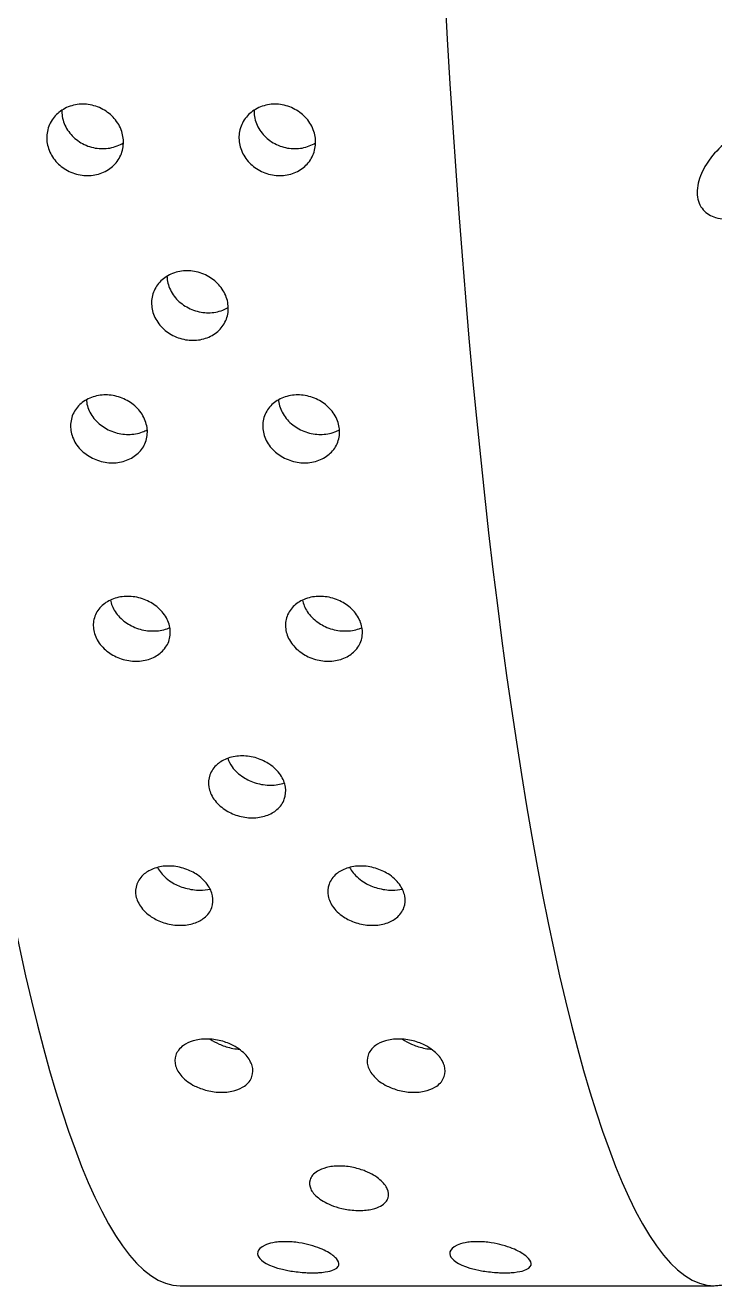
# Model space of a CAD drawing. Extents: x 648 to 724, y 789 to 934.
# Drawn here: x 669.573 to 670.23, y 838.543 to 839.744 of the extents above; entities that cross this region are included whole.
import ezdxf

# ---------------------------------------------------------------- set-up
doc = ezdxf.new("R2010")
doc.units = 0
doc.header["$MEASUREMENT"] = 0
doc.layers.add('1', color=4, linetype='Continuous')

# ---------------------------------------------------------------- blocks, each defined once
blk = doc.blocks.new('2010GLOW')
at = {"layer": '1'}
blk.add_line((21.7429, 32.9375), (22.2518, 32.9375), dxfattribs=at)
for centre in [(21.7429, 34.8125), (22.2518, 34.8125)]:
    blk.add_ellipse(centre, major_axis=(0, -1.875), ratio=0.145722, start_param=3.141593, end_param=6.283185, dxfattribs=at)
at = {"layer": '1', "color": 3}
for points, knots in [([(21.6501, 34.0632), (21.6546, 34.0632), (21.6596, 34.0623), (21.6688, 34.0588), (21.673, 34.0562), (21.6799, 34.0502), (21.683, 34.0463), (21.6873, 34.0379), (21.6885, 34.0333), (21.689, 34.0248), (21.6884, 34.0202), (21.6853, 34.0118), (21.6827, 34.008), (21.6766, 34.002), (21.6727, 33.9994), (21.664, 33.996), (21.6592, 33.9951), (21.6501, 33.9951), (21.6451, 33.996), (21.6359, 33.9994), (21.6317, 34.002), (21.6248, 34.008), (21.6217, 34.0118), (21.6173, 34.0202), (21.6161, 34.0248), (21.6155, 34.0333), (21.6162, 34.0379), (21.6193, 34.0463), (21.6219, 34.0502), (21.628, 34.0562), (21.6319, 34.0588), (21.6407, 34.0623), (21.6455, 34.0632), (21.6501, 34.0632)], [0, 0, 0, 0, 0.0138713, 0.0138713, 0.0277426, 0.0277426, 0.0418409, 0.0418409, 0.0559392, 0.0559392, 0.0700768, 0.0700768, 0.0842144, 0.0842144, 0.0980898, 0.0980898, 0.1119652, 0.1119652, 0.1258405, 0.1258405, 0.1397159, 0.1397159, 0.1538535, 0.1538535, 0.1679911, 0.1679911, 0.1820894, 0.1820894, 0.1961877, 0.1961877, 0.210059, 0.210059, 0.2239303, 0.2239303, 0.2239303, 0.2239303]), ([(21.8332, 34.0632), (21.8378, 34.0632), (21.8427, 34.0623), (21.8519, 34.0588), (21.8562, 34.0562), (21.8631, 34.0502), (21.8661, 34.0463), (21.8704, 34.0379), (21.8716, 34.0333), (21.8722, 34.0248), (21.8716, 34.0202), (21.8684, 34.0118), (21.8659, 34.008), (21.8598, 34.002), (21.8559, 33.9994), (21.8472, 33.996), (21.8424, 33.9951), (21.8332, 33.9951), (21.8283, 33.996), (21.8191, 33.9994), (21.8148, 34.002), (21.8079, 34.008), (21.8048, 34.0118), (21.8005, 34.0202), (21.7993, 34.0248), (21.7987, 34.0333), (21.7993, 34.0379), (21.8025, 34.0463), (21.8051, 34.0502), (21.8112, 34.0562), (21.8151, 34.0588), (21.8238, 34.0623), (21.8287, 34.0632), (21.8332, 34.0632)], [0, 0, 0, 0, 0.0138713, 0.0138713, 0.0277426, 0.0277426, 0.0418409, 0.0418409, 0.0559392, 0.0559392, 0.0700768, 0.0700768, 0.0842144, 0.0842144, 0.0980898, 0.0980898, 0.1119652, 0.1119652, 0.1258405, 0.1258405, 0.1397159, 0.1397159, 0.1538535, 0.1538535, 0.1679911, 0.1679911, 0.1820894, 0.1820894, 0.1961877, 0.1961877, 0.210059, 0.210059, 0.2239303, 0.2239303, 0.2239303, 0.2239303]), ([(21.6301, 34.0574), (21.6301, 34.0564), (21.6301, 34.0555), (21.6305, 34.0503), (21.6317, 34.0458), (21.636, 34.0374), (21.6391, 34.0336), (21.6461, 34.0276), (21.6503, 34.025), (21.6595, 34.0216), (21.6645, 34.0208), (21.6736, 34.0208), (21.6784, 34.0216), (21.6849, 34.0242), (21.687, 34.0252), (21.6888, 34.0264)], [0.05294318, 0.05294318, 0.05294318, 0.05294318, 0.055987, 0.055987, 0.07015487, 0.07015487, 0.08432275, 0.08432275, 0.0981971, 0.0981971, 0.11207146, 0.11207146, 0.12594581, 0.12594581, 0.1327949, 0.1327949, 0.1327949, 0.1327949]), ([(21.8133, 34.0574), (21.8133, 34.0564), (21.8133, 34.0555), (21.8136, 34.0503), (21.8149, 34.0458), (21.8192, 34.0374), (21.8223, 34.0336), (21.8292, 34.0276), (21.8335, 34.025), (21.8427, 34.0216), (21.8476, 34.0208), (21.8568, 34.0208), (21.8616, 34.0216), (21.8681, 34.0242), (21.8701, 34.0252), (21.872, 34.0264)], [0.05294318, 0.05294318, 0.05294318, 0.05294318, 0.055987, 0.055987, 0.07015487, 0.07015487, 0.08432275, 0.08432275, 0.0981971, 0.0981971, 0.11207146, 0.11207146, 0.12594581, 0.12594581, 0.1327949, 0.1327949, 0.1327949, 0.1327949]), ([(22.2908, 33.9602), (22.2847, 33.9574), (22.2779, 33.9552), (22.2649, 33.9533), (22.2586, 33.9535), (22.2488, 33.9565), (22.2445, 33.9589), (22.2398, 33.9644), (22.2385, 33.9665), (22.2366, 33.9713), (22.236, 33.9739), (22.2355, 33.9795), (22.2357, 33.9825), (22.2367, 33.9886), (22.2375, 33.9917), (22.2411, 34.0009), (22.2447, 34.0069), (22.2532, 34.018), (22.259, 34.0237), (22.2715, 34.0331), (22.2781, 34.0368), (22.2907, 34.042), (22.2978, 34.044), (22.3114, 34.045), (22.3179, 34.0442), (22.327, 34.0403), (22.3305, 34.0378), (22.3357, 34.0308), (22.3374, 34.0264), (22.3382, 34.0168), (22.3374, 34.0113), (22.3336, 34.0005), (22.3307, 33.9952), (22.3229, 33.984), (22.3169, 33.9778), (22.3041, 33.9674), (22.2972, 33.9632), (22.2908, 33.9602)], [0, 0, 0, 0, 0.0233552, 0.0233552, 0.0467103, 0.0467103, 0.0658795, 0.0658795, 0.0754641, 0.0754641, 0.0850487, 0.0850487, 0.0946332, 0.0946332, 0.1042178, 0.1042178, 0.123387, 0.123387, 0.1467421, 0.1467421, 0.1700973, 0.1700973, 0.1945396, 0.1945396, 0.2189818, 0.2189818, 0.2355966, 0.2355966, 0.2522113, 0.2522113, 0.2688261, 0.2688261, 0.2854408, 0.2854408, 0.3098831, 0.3098831, 0.3343253, 0.3343253, 0.3343253, 0.3343253]), ([(21.7495, 33.9044), (21.754, 33.9044), (21.759, 33.9036), (21.7682, 33.9002), (21.7724, 33.8977), (21.7794, 33.8918), (21.7826, 33.8881), (21.787, 33.8798), (21.7883, 33.8754), (21.789, 33.867), (21.7885, 33.8626), (21.7854, 33.8544), (21.7829, 33.8506), (21.7769, 33.8448), (21.773, 33.8424), (21.7644, 33.839), (21.7596, 33.8382), (21.7505, 33.8382), (21.7456, 33.839), (21.7364, 33.8424), (21.7321, 33.8448), (21.7251, 33.8506), (21.7219, 33.8544), (21.7174, 33.8626), (21.7161, 33.867), (21.7154, 33.8754), (21.7159, 33.8798), (21.719, 33.8881), (21.7215, 33.8918), (21.7276, 33.8977), (21.7314, 33.9002), (21.7401, 33.9036), (21.7449, 33.9044), (21.7495, 33.9044)], [0, 0, 0, 0, 0.0138548, 0.0138548, 0.0277096, 0.0277096, 0.0421225, 0.0421225, 0.0565354, 0.0565354, 0.0710126, 0.0710126, 0.0854897, 0.0854897, 0.0993515, 0.0993515, 0.1132132, 0.1132132, 0.127075, 0.127075, 0.1409367, 0.1409367, 0.1554139, 0.1554139, 0.169891, 0.169891, 0.1843039, 0.1843039, 0.1987169, 0.1987169, 0.2125717, 0.2125717, 0.2264264, 0.2264264, 0.2264264, 0.2264264]), ([(21.7303, 33.8992), (21.7303, 33.8986), (21.7304, 33.8979), (21.7308, 33.8932), (21.7321, 33.8887), (21.7366, 33.8806), (21.7398, 33.8768), (21.7469, 33.8711), (21.7511, 33.8686), (21.7603, 33.8653), (21.7653, 33.8645), (21.7744, 33.8645), (21.7792, 33.8653), (21.7853, 33.8677), (21.7871, 33.8685), (21.7888, 33.8695)], [0.05447947, 0.05447947, 0.05447947, 0.05447947, 0.05665874, 0.05665874, 0.07120955, 0.07120955, 0.08576037, 0.08576037, 0.09961959, 0.09961959, 0.11347881, 0.11347881, 0.12733802, 0.12733802, 0.13333396, 0.13333396, 0.13333396, 0.13333396]), ([(21.6719, 33.7862), (21.6764, 33.7862), (21.6814, 33.7854), (21.6905, 33.7821), (21.6948, 33.7797), (21.7019, 33.774), (21.7052, 33.7703), (21.7097, 33.7622), (21.7111, 33.7578), (21.7119, 33.7497), (21.7114, 33.7453), (21.7084, 33.7372), (21.7059, 33.7336), (21.6999, 33.7279), (21.6962, 33.7255), (21.6876, 33.7223), (21.6829, 33.7215), (21.6738, 33.7215), (21.6688, 33.7223), (21.6596, 33.7255), (21.6554, 33.7279), (21.6482, 33.7336), (21.645, 33.7372), (21.6403, 33.7453), (21.639, 33.7497), (21.6382, 33.7578), (21.6386, 33.7622), (21.6416, 33.7703), (21.6442, 33.774), (21.6502, 33.7797), (21.654, 33.7821), (21.6625, 33.7854), (21.6673, 33.7862), (21.6719, 33.7862)], [0, 0, 0, 0, 0.0138375, 0.0138375, 0.027675, 0.027675, 0.0424425, 0.0424425, 0.0572099, 0.0572099, 0.0720648, 0.0720648, 0.0869196, 0.0869196, 0.1007671, 0.1007671, 0.1146145, 0.1146145, 0.128462, 0.128462, 0.1423095, 0.1423095, 0.1571643, 0.1571643, 0.1720192, 0.1720192, 0.1867866, 0.1867866, 0.201554, 0.201554, 0.2153916, 0.2153916, 0.2292291, 0.2292291, 0.2292291, 0.2292291]), ([(21.6535, 33.7815), (21.6536, 33.7812), (21.6536, 33.7809), (21.654, 33.7765), (21.6554, 33.7721), (21.6601, 33.7641), (21.6634, 33.7605), (21.6705, 33.7549), (21.6748, 33.7525), (21.684, 33.7493), (21.6889, 33.7485), (21.6981, 33.7485), (21.7028, 33.7493), (21.7086, 33.7515), (21.7101, 33.7522), (21.7116, 33.753)], [0.05617633, 0.05617633, 0.05617633, 0.05617633, 0.05742541, 0.05742541, 0.07240619, 0.07240619, 0.08738697, 0.08738697, 0.10123039, 0.10123039, 0.11507381, 0.11507381, 0.12891724, 0.12891724, 0.13403982, 0.13403982, 0.13403982, 0.13403982]), ([(21.855, 33.7862), (21.8596, 33.7862), (21.8645, 33.7854), (21.8737, 33.7821), (21.878, 33.7797), (21.8851, 33.774), (21.8883, 33.7703), (21.8929, 33.7622), (21.8943, 33.7578), (21.8951, 33.7497), (21.8946, 33.7453), (21.8916, 33.7372), (21.8891, 33.7336), (21.8831, 33.7279), (21.8793, 33.7255), (21.8708, 33.7223), (21.866, 33.7215), (21.8569, 33.7215), (21.852, 33.7223), (21.8428, 33.7255), (21.8385, 33.7279), (21.8314, 33.7336), (21.8281, 33.7372), (21.8235, 33.7453), (21.8221, 33.7497), (21.8213, 33.7578), (21.8218, 33.7622), (21.8248, 33.7703), (21.8273, 33.774), (21.8333, 33.7797), (21.8371, 33.7821), (21.8457, 33.7854), (21.8505, 33.7862), (21.855, 33.7862)], [0, 0, 0, 0, 0.0138375, 0.0138375, 0.027675, 0.027675, 0.0424425, 0.0424425, 0.0572099, 0.0572099, 0.0720648, 0.0720648, 0.0869196, 0.0869196, 0.1007671, 0.1007671, 0.1146145, 0.1146145, 0.128462, 0.128462, 0.1423095, 0.1423095, 0.1571643, 0.1571643, 0.1720192, 0.1720192, 0.1867866, 0.1867866, 0.201554, 0.201554, 0.2153916, 0.2153916, 0.2292291, 0.2292291, 0.2292291, 0.2292291]), ([(21.8367, 33.7815), (21.8367, 33.7812), (21.8367, 33.7809), (21.8372, 33.7765), (21.8386, 33.7721), (21.8433, 33.7641), (21.8465, 33.7605), (21.8537, 33.7549), (21.858, 33.7525), (21.8672, 33.7493), (21.8721, 33.7485), (21.8812, 33.7485), (21.886, 33.7493), (21.8918, 33.7515), (21.8933, 33.7522), (21.8947, 33.753)], [0.05617633, 0.05617633, 0.05617633, 0.05617633, 0.05742541, 0.05742541, 0.07240619, 0.07240619, 0.08738697, 0.08738697, 0.10123039, 0.10123039, 0.11507381, 0.11507381, 0.12891724, 0.12891724, 0.13403982, 0.13403982, 0.13403982, 0.13403982]), ([(21.6928, 33.5943), (21.6974, 33.5943), (21.7023, 33.5935), (21.7114, 33.5905), (21.7157, 33.5882), (21.723, 33.5828), (21.7264, 33.5792), (21.7313, 33.5714), (21.7327, 33.5672), (21.7338, 33.5594), (21.7334, 33.5552), (21.7305, 33.5474), (21.728, 33.5438), (21.7221, 33.5385), (21.7185, 33.5362), (21.7101, 33.5333), (21.7054, 33.5325), (21.6963, 33.5325), (21.6914, 33.5333), (21.6822, 33.5362), (21.678, 33.5385), (21.6707, 33.5438), (21.6672, 33.5474), (21.6623, 33.5552), (21.6608, 33.5594), (21.6598, 33.5672), (21.6602, 33.5714), (21.663, 33.5792), (21.6655, 33.5828), (21.6715, 33.5882), (21.6752, 33.5905), (21.6836, 33.5935), (21.6883, 33.5943), (21.6928, 33.5943)], [0, 0, 0, 0, 0.0137992, 0.0137992, 0.0275983, 0.0275983, 0.0432499, 0.0432499, 0.0589015, 0.0589015, 0.0746941, 0.0746941, 0.0904868, 0.0904868, 0.1043038, 0.1043038, 0.1181207, 0.1181207, 0.1319377, 0.1319377, 0.1457547, 0.1457547, 0.1615473, 0.1615473, 0.17734, 0.17734, 0.1929915, 0.1929915, 0.2086431, 0.2086431, 0.2224423, 0.2224423, 0.2362415, 0.2362415, 0.2362415, 0.2362415]), ([(21.6764, 33.5908), (21.6771, 33.5872), (21.6785, 33.5834), (21.6833, 33.576), (21.6868, 33.5724), (21.6942, 33.5672), (21.6985, 33.565), (21.7076, 33.562), (21.7125, 33.5613), (21.7216, 33.5613), (21.7263, 33.562), (21.7313, 33.5638), (21.7322, 33.5642), (21.733, 33.5646)], [0.06062855, 0.06062855, 0.06062855, 0.06062855, 0.07544879, 0.07544879, 0.09151617, 0.09151617, 0.10532637, 0.10532637, 0.11913657, 0.11913657, 0.13294677, 0.13294677, 0.13590198, 0.13590198, 0.13590198, 0.13590198]), ([(21.876, 33.5943), (21.8805, 33.5943), (21.8855, 33.5935), (21.8946, 33.5905), (21.8989, 33.5882), (21.9062, 33.5828), (21.9096, 33.5792), (21.9144, 33.5714), (21.9159, 33.5672), (21.9169, 33.5594), (21.9165, 33.5552), (21.9137, 33.5474), (21.9112, 33.5438), (21.9053, 33.5385), (21.9016, 33.5362), (21.8933, 33.5333), (21.8886, 33.5325), (21.8795, 33.5325), (21.8746, 33.5333), (21.8654, 33.5362), (21.8612, 33.5385), (21.8538, 33.5438), (21.8504, 33.5474), (21.8455, 33.5552), (21.844, 33.5594), (21.843, 33.5672), (21.8433, 33.5714), (21.8462, 33.5792), (21.8487, 33.5828), (21.8546, 33.5882), (21.8583, 33.5905), (21.8667, 33.5935), (21.8714, 33.5943), (21.876, 33.5943)], [0, 0, 0, 0, 0.0137992, 0.0137992, 0.0275983, 0.0275983, 0.0432499, 0.0432499, 0.0589015, 0.0589015, 0.0746941, 0.0746941, 0.0904868, 0.0904868, 0.1043038, 0.1043038, 0.1181207, 0.1181207, 0.1319377, 0.1319377, 0.1457547, 0.1457547, 0.1615473, 0.1615473, 0.17734, 0.17734, 0.1929915, 0.1929915, 0.2086431, 0.2086431, 0.2224423, 0.2224423, 0.2362415, 0.2362415, 0.2362415, 0.2362415]), ([(21.8596, 33.5908), (21.8602, 33.5872), (21.8617, 33.5834), (21.8665, 33.576), (21.87, 33.5724), (21.8774, 33.5672), (21.8816, 33.565), (21.8908, 33.562), (21.8957, 33.5613), (21.9048, 33.5613), (21.9095, 33.562), (21.9145, 33.5638), (21.9154, 33.5642), (21.9162, 33.5646)], [0.06062855, 0.06062855, 0.06062855, 0.06062855, 0.07544879, 0.07544879, 0.09151617, 0.09151617, 0.10532637, 0.10532637, 0.11913657, 0.11913657, 0.13294677, 0.13294677, 0.13590198, 0.13590198, 0.13590198, 0.13590198]), ([(21.802, 33.4423), (21.8065, 33.4423), (21.8114, 33.4416), (21.8205, 33.4387), (21.8247, 33.4366), (21.8323, 33.4315), (21.8359, 33.428), (21.841, 33.4204), (21.8426, 33.4164), (21.8438, 33.4089), (21.8435, 33.4048), (21.8408, 33.3973), (21.8384, 33.3939), (21.8325, 33.3889), (21.829, 33.3868), (21.8208, 33.384), (21.8162, 33.3833), (21.8071, 33.3833), (21.8022, 33.384), (21.7931, 33.3868), (21.7889, 33.3889), (21.7813, 33.3939), (21.7777, 33.3973), (21.7725, 33.4048), (21.7709, 33.4089), (21.7697, 33.4164), (21.7699, 33.4204), (21.7727, 33.428), (21.7751, 33.4315), (21.781, 33.4366), (21.7846, 33.4387), (21.7928, 33.4416), (21.7975, 33.4423), (21.802, 33.4423)], [0, 0, 0, 0, 0.0137586, 0.0137586, 0.0275172, 0.0275172, 0.044295, 0.044295, 0.0610729, 0.0610729, 0.0780627, 0.0780627, 0.0950526, 0.0950526, 0.108841, 0.108841, 0.1226293, 0.1226293, 0.1364177, 0.1364177, 0.1502061, 0.1502061, 0.167196, 0.167196, 0.1841858, 0.1841858, 0.2009637, 0.2009637, 0.2177415, 0.2177415, 0.2315001, 0.2315001, 0.2452587, 0.2452587, 0.2452587, 0.2452587]), ([(21.7883, 33.44), (21.7891, 33.4373), (21.7905, 33.4345), (21.7951, 33.4281), (21.7988, 33.4247), (21.8065, 33.4198), (21.8107, 33.4178), (21.8197, 33.4151), (21.8246, 33.4144), (21.8337, 33.4144), (21.8383, 33.4151), (21.8423, 33.4165)], [0.06697775, 0.06697775, 0.06697775, 0.06697775, 0.07946388, 0.07946388, 0.09696122, 0.09696122, 0.11074218, 0.11074218, 0.12452314, 0.12452314, 0.13823061, 0.13823061, 0.13823061, 0.13823061]), ([(21.7319, 33.3374), (21.7364, 33.3374), (21.7413, 33.3367), (21.7503, 33.334), (21.7545, 33.332), (21.7622, 33.3272), (21.766, 33.3237), (21.7714, 33.3164), (21.7731, 33.3125), (21.7745, 33.3053), (21.7743, 33.3014), (21.7717, 33.2941), (21.7692, 33.2908), (21.7634, 33.286), (21.76, 33.2842), (21.752, 33.2816), (21.7475, 33.2809), (21.7384, 33.2809), (21.7335, 33.2816), (21.7245, 33.2842), (21.7204, 33.286), (21.7126, 33.2908), (21.7088, 33.2941), (21.7033, 33.3014), (21.7015, 33.3053), (21.7001, 33.3125), (21.7003, 33.3164), (21.7029, 33.3237), (21.7054, 33.3272), (21.7113, 33.332), (21.7147, 33.334), (21.7227, 33.3367), (21.7273, 33.3374), (21.7319, 33.3374)], [0, 0, 0, 0, 0.0137254, 0.0137254, 0.0274508, 0.0274508, 0.0453851, 0.0453851, 0.0633195, 0.0633195, 0.0815469, 0.0815469, 0.0997743, 0.0997743, 0.1135448, 0.1135448, 0.1273153, 0.1273153, 0.1410857, 0.1410857, 0.1548562, 0.1548562, 0.1730836, 0.1730836, 0.191311, 0.191311, 0.2092454, 0.2092454, 0.2271798, 0.2271798, 0.2409052, 0.2409052, 0.2546305, 0.2546305, 0.2546305, 0.2546305]), ([(21.915, 33.3374), (21.9196, 33.3374), (21.9244, 33.3367), (21.9335, 33.334), (21.9376, 33.332), (21.9454, 33.3272), (21.9491, 33.3237), (21.9545, 33.3164), (21.9562, 33.3125), (21.9576, 33.3053), (21.9575, 33.3014), (21.9548, 33.2941), (21.9524, 33.2908), (21.9465, 33.286), (21.9432, 33.2842), (21.9352, 33.2816), (21.9306, 33.2809), (21.9215, 33.2809), (21.9167, 33.2816), (21.9077, 33.2842), (21.9035, 33.286), (21.8957, 33.2908), (21.8919, 33.2941), (21.8864, 33.3014), (21.8847, 33.3053), (21.8833, 33.3125), (21.8835, 33.3164), (21.8861, 33.3237), (21.8885, 33.3272), (21.8944, 33.332), (21.8979, 33.334), (21.9059, 33.3367), (21.9105, 33.3374), (21.915, 33.3374)], [0, 0, 0, 0, 0.0137254, 0.0137254, 0.0274508, 0.0274508, 0.0453851, 0.0453851, 0.0633195, 0.0633195, 0.0815469, 0.0815469, 0.0997743, 0.0997743, 0.1135448, 0.1135448, 0.1273153, 0.1273153, 0.1410857, 0.1410857, 0.1548562, 0.1548562, 0.1730836, 0.1730836, 0.191311, 0.191311, 0.2092454, 0.2092454, 0.2271798, 0.2271798, 0.2409052, 0.2409052, 0.2546305, 0.2546305, 0.2546305, 0.2546305]), ([(21.7213, 33.3361), (21.7222, 33.3343), (21.7233, 33.3325), (21.7275, 33.3273), (21.7314, 33.3239), (21.7393, 33.3194), (21.7434, 33.3176), (21.7524, 33.3151), (21.7573, 33.3144), (21.7651, 33.3144), (21.7684, 33.3148), (21.7715, 33.3155)], [0.07459591, 0.07459591, 0.07459591, 0.07459591, 0.08376941, 0.08376941, 0.10280122, 0.10280122, 0.11656798, 0.11656798, 0.13033474, 0.13033474, 0.14038295, 0.14038295, 0.14038295, 0.14038295]), ([(21.9044, 33.3361), (21.9053, 33.3343), (21.9064, 33.3325), (21.9107, 33.3273), (21.9146, 33.3239), (21.9225, 33.3194), (21.9266, 33.3176), (21.9356, 33.3151), (21.9404, 33.3144), (21.9483, 33.3144), (21.9516, 33.3148), (21.9547, 33.3155)], [0.07459591, 0.07459591, 0.07459591, 0.07459591, 0.08376941, 0.08376941, 0.10280122, 0.10280122, 0.11656798, 0.11656798, 0.13033474, 0.13033474, 0.14038295, 0.14038295, 0.14038295, 0.14038295]), ([(21.7681, 33.1726), (21.7726, 33.1726), (21.7774, 33.172), (21.7862, 33.1697), (21.7902, 33.1681), (21.7985, 33.1637), (21.8026, 33.1605), (21.8087, 33.1537), (21.8106, 33.1502), (21.8124, 33.1436), (21.8125, 33.1401), (21.8101, 33.1334), (21.8078, 33.1303), (21.8019, 33.1262), (21.7988, 33.1247), (21.7932, 33.123), (21.7912, 33.1226), (21.7869, 33.122), (21.7846, 33.1219), (21.7801, 33.1219), (21.7778, 33.122), (21.7731, 33.1226), (21.7708, 33.123), (21.7642, 33.1247), (21.7602, 33.1262), (21.7519, 33.1303), (21.7477, 33.1334), (21.7415, 33.1401), (21.7395, 33.1436), (21.7377, 33.1502), (21.7376, 33.1537), (21.7399, 33.1605), (21.7423, 33.1637), (21.7483, 33.1681), (21.7515, 33.1697), (21.7591, 33.172), (21.7636, 33.1726), (21.7681, 33.1726)], [0, 0, 0, 0, 0.0136716, 0.0136716, 0.0273431, 0.0273431, 0.0484006, 0.0484006, 0.0694582, 0.0694582, 0.0910856, 0.0910856, 0.1127131, 0.1127131, 0.1264894, 0.1264894, 0.1333775, 0.1333775, 0.1402657, 0.1402657, 0.1471538, 0.1471538, 0.154042, 0.154042, 0.1678183, 0.1678183, 0.1894457, 0.1894457, 0.2110732, 0.2110732, 0.2321307, 0.2321307, 0.2531882, 0.2531882, 0.2668598, 0.2668598, 0.2805313, 0.2805313, 0.2805313, 0.2805313]), ([(21.7716, 33.1725), (21.7741, 33.1708), (21.7769, 33.1692), (21.7833, 33.1664), (21.7872, 33.165), (21.7937, 33.1635), (21.796, 33.1632), (21.7986, 33.1629), (21.799, 33.1628), (21.7993, 33.1628)], [0.10627562, 0.10627562, 0.10627562, 0.10627562, 0.12011122, 0.12011122, 0.13392931, 0.13392931, 0.14083836, 0.14083836, 0.14184706, 0.14184706, 0.14184706, 0.14184706]), ([(21.9512, 33.1726), (21.9557, 33.1726), (21.9605, 33.172), (21.9694, 33.1697), (21.9734, 33.1681), (21.9817, 33.1637), (21.9858, 33.1605), (21.9919, 33.1537), (21.9938, 33.1502), (21.9956, 33.1436), (21.9957, 33.1401), (21.9933, 33.1334), (21.991, 33.1303), (21.9851, 33.1262), (21.982, 33.1247), (21.9764, 33.123), (21.9743, 33.1226), (21.9701, 33.122), (21.9678, 33.1219), (21.9633, 33.1219), (21.9609, 33.122), (21.9563, 33.1226), (21.954, 33.123), (21.9474, 33.1247), (21.9434, 33.1262), (21.9351, 33.1303), (21.9309, 33.1334), (21.9247, 33.1401), (21.9227, 33.1436), (21.9208, 33.1502), (21.9208, 33.1537), (21.9231, 33.1605), (21.9255, 33.1637), (21.9315, 33.1681), (21.9346, 33.1697), (21.9423, 33.172), (21.9467, 33.1726), (21.9512, 33.1726)], [0, 0, 0, 0, 0.0136716, 0.0136716, 0.0273431, 0.0273431, 0.0484006, 0.0484006, 0.0694582, 0.0694582, 0.0910856, 0.0910856, 0.1127131, 0.1127131, 0.1264894, 0.1264894, 0.1333775, 0.1333775, 0.1402657, 0.1402657, 0.1471538, 0.1471538, 0.154042, 0.154042, 0.1678183, 0.1678183, 0.1894457, 0.1894457, 0.2110732, 0.2110732, 0.2321307, 0.2321307, 0.2531882, 0.2531882, 0.2668598, 0.2668598, 0.2805313, 0.2805313, 0.2805313, 0.2805313]), ([(21.9548, 33.1725), (21.9573, 33.1708), (21.9601, 33.1692), (21.9664, 33.1664), (21.9704, 33.165), (21.9769, 33.1635), (21.9791, 33.1632), (21.9818, 33.1629), (21.9821, 33.1628), (21.9825, 33.1628)], [0.10627562, 0.10627562, 0.10627562, 0.10627562, 0.12011122, 0.12011122, 0.13392931, 0.13392931, 0.14083836, 0.14083836, 0.14184706, 0.14184706, 0.14184706, 0.14184706]), ([(21.8947, 33.0516), (21.8969, 33.0516), (21.8992, 33.0514), (21.9037, 33.051), (21.906, 33.0506), (21.9124, 33.0492), (21.9162, 33.048), (21.9253, 33.0443), (21.9299, 33.0415), (21.9368, 33.0355), (21.9391, 33.0325), (21.9416, 33.027), (21.9419, 33.024), (21.9401, 33.0183), (21.9379, 33.0156), (21.932, 33.0124), (21.9293, 33.0113), (21.9241, 33.0101), (21.9222, 33.0098), (21.9182, 33.0093), (21.916, 33.0092), (21.9114, 33.0092), (21.909, 33.0093), (21.9045, 33.0098), (21.9023, 33.0101), (21.896, 33.0113), (21.8922, 33.0124), (21.883, 33.0156), (21.8783, 33.0183), (21.871, 33.024), (21.8686, 33.027), (21.8662, 33.0325), (21.8658, 33.0355), (21.8676, 33.0415), (21.8699, 33.0443), (21.876, 33.048), (21.8788, 33.0492), (21.8841, 33.0506), (21.8861, 33.051), (21.8902, 33.0514), (21.8924, 33.0516), (21.8947, 33.0516)], [0, 0, 0, 0, 0.0068348, 0.0068348, 0.0136695, 0.0136695, 0.027339, 0.027339, 0.0535624, 0.0535624, 0.0797858, 0.0797858, 0.1072813, 0.1072813, 0.1347768, 0.1347768, 0.1487269, 0.1487269, 0.155702, 0.155702, 0.162677, 0.162677, 0.1696521, 0.1696521, 0.1766272, 0.1766272, 0.1905773, 0.1905773, 0.2180728, 0.2180728, 0.2455682, 0.2455682, 0.2717917, 0.2717917, 0.2980151, 0.2980151, 0.3116846, 0.3116846, 0.3185193, 0.3185193, 0.3253541, 0.3253541, 0.3253541, 0.3253541]), ([(21.843, 32.9795), (21.8453, 32.9795), (21.8476, 32.9794), (21.8519, 32.9791), (21.8541, 32.9788), (21.8602, 32.9779), (21.8638, 32.9771), (21.874, 32.9743), (21.8793, 32.972), (21.8874, 32.9675), (21.8901, 32.9653), (21.8954, 32.9592), (21.8959, 32.9549), (21.8854, 32.9514), (21.8823, 32.9507), (21.8769, 32.9502), (21.8755, 32.9501), (21.8725, 32.9499), (21.8708, 32.9499), (21.8675, 32.9499), (21.8658, 32.9499), (21.8623, 32.9501), (21.8607, 32.9502), (21.854, 32.9507), (21.8491, 32.9514), (21.8307, 32.9549), (21.8225, 32.9592), (21.8172, 32.9653), (21.8163, 32.9675), (21.8174, 32.972), (21.8193, 32.9743), (21.8256, 32.9771), (21.8281, 32.9779), (21.8329, 32.9788), (21.8347, 32.9791), (21.8386, 32.9794), (21.8407, 32.9795), (21.843, 32.9795)], [0, 0, 0, 0, 0.0069049, 0.0069049, 0.0138098, 0.0138098, 0.0276196, 0.0276196, 0.0621946, 0.0621946, 0.0967696, 0.0967696, 0.172591, 0.172591, 0.1905104, 0.1905104, 0.1954315, 0.1954315, 0.2003527, 0.2003527, 0.2052739, 0.2052739, 0.2101951, 0.2101951, 0.2281145, 0.2281145, 0.3039359, 0.3039359, 0.3385109, 0.3385109, 0.3730859, 0.3730859, 0.3868957, 0.3868957, 0.3938006, 0.3938006, 0.4007055, 0.4007055, 0.4007055, 0.4007055]), ([(22.0262, 32.9795), (22.0285, 32.9795), (22.0307, 32.9794), (22.0351, 32.9791), (22.0372, 32.9788), (22.0433, 32.9779), (22.0469, 32.9771), (22.0572, 32.9743), (22.0625, 32.972), (22.0706, 32.9675), (22.0733, 32.9653), (22.0786, 32.9592), (22.079, 32.9549), (22.0686, 32.9514), (22.0655, 32.9507), (22.0601, 32.9502), (22.0587, 32.9501), (22.0556, 32.9499), (22.054, 32.9499), (22.0507, 32.9499), (22.0489, 32.9499), (22.0455, 32.9501), (22.0438, 32.9502), (22.0371, 32.9507), (22.0323, 32.9514), (22.0139, 32.9549), (22.0057, 32.9592), (22.0004, 32.9653), (21.9995, 32.9675), (22.0006, 32.972), (22.0025, 32.9743), (22.0088, 32.9771), (22.0113, 32.9779), (22.0161, 32.9788), (22.0179, 32.9791), (22.0218, 32.9794), (22.0239, 32.9795), (22.0262, 32.9795)], [0, 0, 0, 0, 0.0069049, 0.0069049, 0.0138098, 0.0138098, 0.0276196, 0.0276196, 0.0621946, 0.0621946, 0.0967696, 0.0967696, 0.172591, 0.172591, 0.1905104, 0.1905104, 0.1954315, 0.1954315, 0.2003527, 0.2003527, 0.2052739, 0.2052739, 0.2101951, 0.2101951, 0.2281145, 0.2281145, 0.3039359, 0.3039359, 0.3385109, 0.3385109, 0.3730859, 0.3730859, 0.3868957, 0.3868957, 0.3938006, 0.3938006, 0.4007055, 0.4007055, 0.4007055, 0.4007055])]:
    blk.add_open_spline(points, degree=3, knots=knots, dxfattribs=at)
at = {"layer": '1'}
blk.add_open_spline([(22.2518, 32.9375), (22.2695, 32.9393), (22.2861, 32.9443), (22.3011, 32.9519), (22.3145, 32.9613), (22.3264, 32.9721)], degree=1, dxfattribs=at)

msp = doc.modelspace()

# ---------------------------------------------------------------- block references
at = {"layer": '1'}
msp.add_blockref('2010GLOW', (647.9779, 805.6054), dxfattribs=at)

doc.saveas('drawing.dxf')
